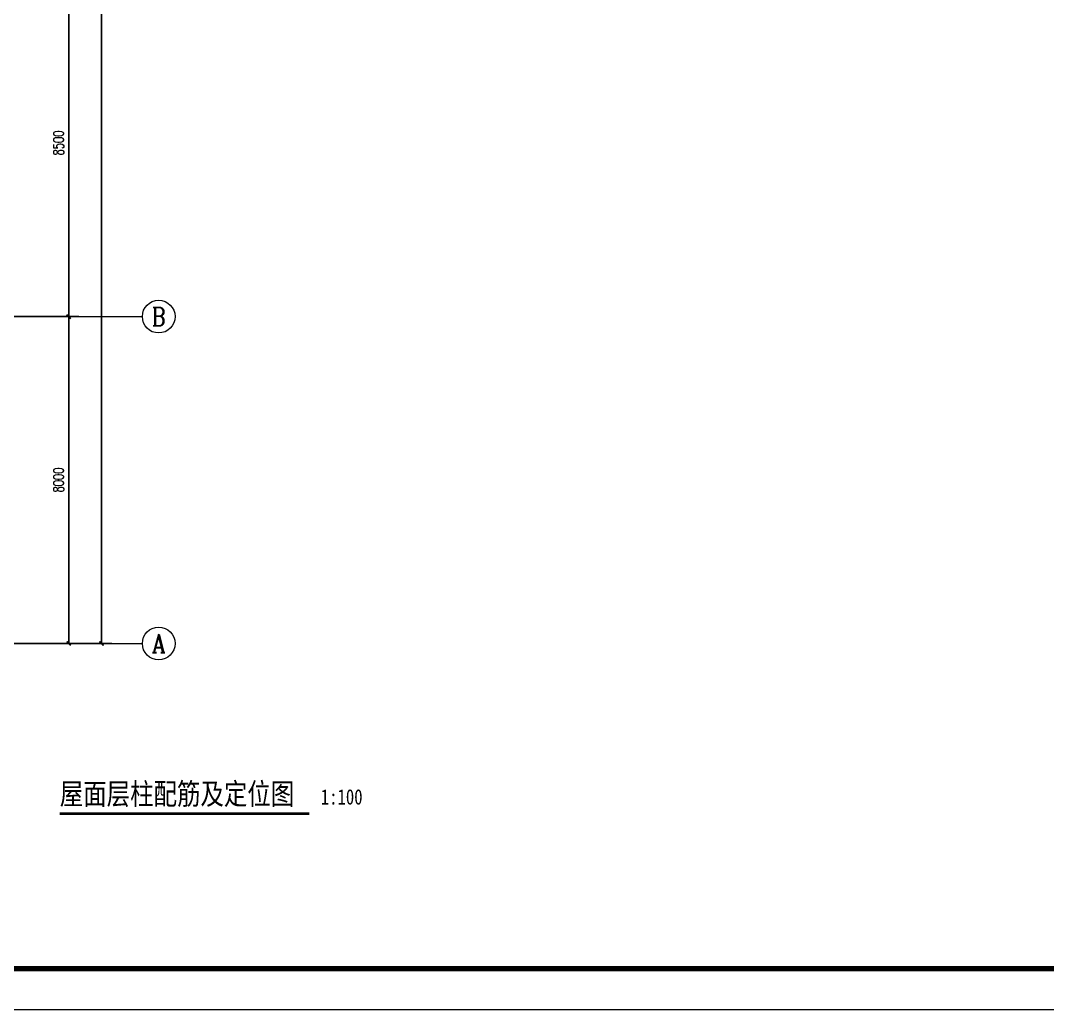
# Model space of a CAD drawing. Extents: x 3968514 to 5230306, y -516551 to -228246.
# Drawn here: x 5071841 to 5096964, y -359553 to -335347 of the extents above; entities that cross this region are included whole.
import ezdxf
from ezdxf.enums import TextEntityAlignment as Align

# ---------------------------------------------------------------- set-up
doc = ezdxf.new("R2010")
doc.units = 0
doc.header["$LTSCALE"] = 1000
doc.header["$MEASUREMENT"] = 0
for name, color, linetype, lineweight in [('AXIS', 3, 'Continuous', 15), ('AXIS_TEXT', 7, 'Continuous', 15), ('FRAME', 3, 'Continuous', 18)]:
    doc.layers.add(name, color=color, linetype=linetype, lineweight=lineweight)
doc.layers.add('DIM_SYMB', color=3, linetype='Continuous')
doc.layers.add('PUB_TEXT', color=7, linetype='Continuous')
doc.styles.add('-黑体', font='simhei.ttf', dxfattribs={"width": 0.8})
doc.styles.add('_TCH_AXIS', font='COMPLEX', dxfattribs={"bigfont": 'GBCBIG'})
doc.styles.add('_TCH_DIM_T3', font='SIMPLEX.shx', dxfattribs={"width": 0.7, "bigfont": 'GBCBIG.shx'})
doc.styles.add('COMPLEX', font='COMPLEX')
doc.dimstyles.new('_TCH_ARCH&&100', dxfattribs={"dimtxt": 255, "dimasz": 100, "dimexe": 250, "dimexo": 300, "dimgap": 122.5, "dimtad": 1, "dimdec": 0, "dimzin": 0, "dimdsep": 46, "dimtxsty": '_TCH_DIM_T3', "dimblk": 'ARCHTICK', "dimcen": 0.09, "dimclrt": 7, "dimazin": 2, "dimtfac": 1, "dimtdec": 0, "dimtix": 1, "dimtmove": 2, "dimatfit": 3, "dimfxl": 150, "dimtolj": 1, "dimtzin": 0, "dimarcsym": 0})

# ---------------------------------------------------------------- blocks, each defined once
blk = doc.blocks.new('A$C0B803521')
at = {"layer": 'FRAME', "lineweight": 140}
blk.add_line((-97543, 35252), (-16943, 35252), dxfattribs=at)
at = {"layer": 'FRAME', "lineweight": 18}
blk.add_line((-100043, 34252), (-15943, 34252), dxfattribs=at)
blk = doc.blocks.new('_AXISO')
blk.add_circle((0, 0), 0.5)
at = {"layer": 'AXIS_TEXT', "style": 'COMPLEX', "width": 1.041667}
blk.add_attdef('A', text='', height=0.56, dxfattribs=at).set_placement((-0.25, -0.28), (0.25, -0.28), align=Align.FIT)
blk = doc.blocks.new('_ArchTick')
at = {"color": 0, "linetype": 'ByBlock', "const_width": 0.4}
blk.add_lwpolyline([(-0.5, -0.5), (0.5, 0.5)], dxfattribs=at)
blk = doc.blocks.new('*D1347')
at = {"layer": 'AXIS', "color": 0, "lineweight": -2, "transparency": 16777216}
for p, q in [((19300, 0), (22550, 0)), ((22300, -42000), (22300, 0)), ((19300, -42000), (22550, -42000))]:
    blk.add_line(p, q, dxfattribs=at)
at = {"layer": 'Defpoints', "color": 0, "transparency": 16777216}
for p in [(19000, 0), (22300, 0), (19000, -42000)]:
    blk.add_point(p, dxfattribs=at)
at = {"layer": 'AXIS', "color": 0, "lineweight": -2, "transparency": 16777216, "xscale": 100, "yscale": 100, "zscale": 100}
for p, rotation in [((22300, 0), 90), ((22300, -42000), 270)]:
    blk.add_blockref('_ArchTick', p, dxfattribs=dict(at, rotation=rotation))
at = {"layer": 'AXIS', "color": 7, "transparency": 16777216, "insert": (22050, -21000), "char_height": 255, "attachment_point": 5, "rotation": 90, "style": '_TCH_DIM_T3'}
blk.add_mtext('\\A1;42000', dxfattribs=at)
blk = doc.blocks.new('*D1348')
at = {"layer": 'AXIS', "color": 0, "lineweight": -2, "transparency": 16777216}
for p, q in [((19300, -34000), (21750, -34000)), ((21500, -42000), (21500, -34000)), ((19300, -42000), (21750, -42000))]:
    blk.add_line(p, q, dxfattribs=at)
at = {"layer": 'Defpoints', "color": 0, "transparency": 16777216}
for p in [(19000, -34000), (21500, -34000), (19000, -42000)]:
    blk.add_point(p, dxfattribs=at)
at = {"layer": 'AXIS', "color": 0, "lineweight": -2, "transparency": 16777216, "xscale": 100, "yscale": 100, "zscale": 100}
for p, rotation in [((21500, -34000), 90), ((21500, -42000), 270)]:
    blk.add_blockref('_ArchTick', p, dxfattribs=dict(at, rotation=rotation))
at = {"layer": 'AXIS', "color": 7, "transparency": 16777216, "insert": (21250, -38000), "char_height": 255, "attachment_point": 5, "rotation": 90, "style": '_TCH_DIM_T3'}
blk.add_mtext('\\A1;8000', dxfattribs=at)
blk = doc.blocks.new('*D1349')
at = {"layer": 'AXIS', "color": 0, "lineweight": -2, "transparency": 16777216}
for p, q in [((19300, -25500), (21750, -25500)), ((21500, -34000), (21500, -25500)), ((19300, -34000), (21750, -34000))]:
    blk.add_line(p, q, dxfattribs=at)
at = {"layer": 'Defpoints', "color": 0, "transparency": 16777216}
for p in [(19000, -25500), (21500, -25500), (19000, -34000)]:
    blk.add_point(p, dxfattribs=at)
at = {"layer": 'AXIS', "color": 0, "lineweight": -2, "transparency": 16777216, "xscale": 100, "yscale": 100, "zscale": 100}
for p, rotation in [((21500, -25500), 90), ((21500, -34000), 270)]:
    blk.add_blockref('_ArchTick', p, dxfattribs=dict(at, rotation=rotation))
at = {"layer": 'AXIS', "color": 7, "transparency": 16777216, "insert": (21250, -29750), "char_height": 255, "attachment_point": 5, "rotation": 90, "style": '_TCH_DIM_T3'}
blk.add_mtext('\\A1;8500', dxfattribs=at)
blk = doc.blocks.new('A$Cbcbeac01')
at = {"layer": 'AXIS'}
for p, q in [((19300, -34000), (23300, -34000)), ((19300, -42000), (23300, -42000))]:
    blk.add_line(p, q, dxfattribs=at)
ref = blk.add_blockref('_AXISO', (23700, -34000), dxfattribs=dict(at, xscale=800, yscale=800, zscale=800))
ref.add_attrib('A', 'B', dxfattribs={"layer": 'AXIS_TEXT', "height": 448.3, "style": '_TCH_AXIS', "width": 0.924665}).set_placement((23532.2, -34224.2), (23867.8, -34224.2), align=Align.FIT)
ref = blk.add_blockref('_AXISO', (23700, -42000), dxfattribs=dict(at, xscale=800, yscale=800, zscale=800))
ref.add_attrib('A', 'A', dxfattribs={"layer": 'AXIS_TEXT', "height": 450.2, "style": '_TCH_AXIS', "width": 0.863198}).set_placement((23533.5, -42225.1), (23866.5, -42225.1), align=Align.FIT)
for p1, p2, distance, picture, middle in [((19000, -42000), (19000, 0), -3300, '*D1347', (22050, -21000)), ((19000, -34000), (19000, -25500), -2500, '*D1349', (21250, -29750)), ((19000, -42000), (19000, -34000), -2500, '*D1348', (21250, -38000))]:
    dim = blk.add_aligned_dim(p1=p1, p2=p2, distance=distance, dimstyle='_TCH_ARCH&&100', dxfattribs=at)
    dim.commit()
    dim.dimension.update_dxf_attribs({"geometry": picture, "text_midpoint": middle})

msp = doc.modelspace()

# ---------------------------------------------------------------- linework, layer by layer
at = {"layer": 'DIM_SYMB', "const_width": 70}
msp.add_lwpolyline([(5072801.0942, -354760.37876), (5078907.33893, -354760.37876)], dxfattribs=at)

# ---------------------------------------------------------------- block references
for name, p in [('A$C0B803521', (5138030.47026, -393805.3043)), ('A$Cbcbeac01', (5051521.31821, -308594.70505, -0.30417))]:
    msp.add_blockref(name, p)

# ---------------------------------------------------------------- texts
at = {"layer": 'PUB_TEXT', "style": '-黑体', "width": 0.8}
for s, height, p in [('屋面层柱配筋及定位图', 525.738397, (5072801.0942, -354537.67833)), ('1:100', 375.527426, (5079187.33893, -354537.67833))]:
    msp.add_text(s, height=height, dxfattribs=at).set_placement(p)

doc.saveas('drawing.dxf')
